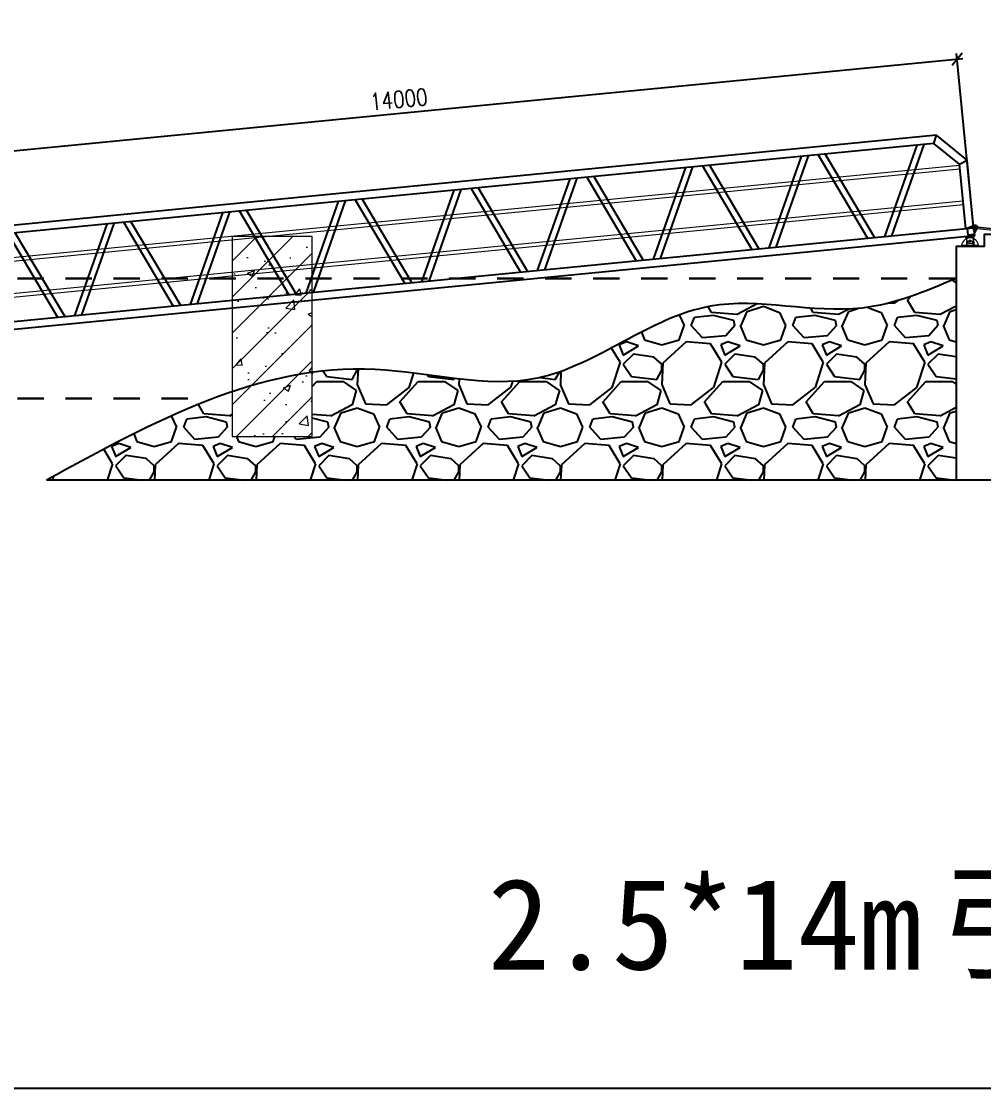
# Model space of a CAD drawing. Extents: x 8796 to 116961, y 24572 to 132726.
# Drawn here: x 28356 to 40394, y 32781 to 46126 of the extents above; entities that cross this region are included whole.
import ezdxf

# ---------------------------------------------------------------- set-up
doc = ezdxf.new("R2010")
doc.units = 0
doc.header["$LTSCALE"] = 1000
doc.header["$MEASUREMENT"] = 0
doc.linetypes.add('CENTER', pattern=[2, 1.25, -0.25, 0.25, -0.25])
doc.linetypes.add('CENTER2', pattern=[28.575, 19.05, -3.175, 3.175, -3.175])
for name, color, linetype in [('PUB_TEXT', 7, 'Continuous'), ('标注', 9, 'Continuous'), ('铝横梁', 220, 'Continuous'), ('铝通', 4, 'Continuous')]:
    doc.layers.add(name, color=color, linetype=linetype)
for name, color, linetype, lineweight in [('加强板', 140, 'Continuous', 18), ('图框', 7, 'Continuous', 13), ('型材', 7, 'Continuous', 15), ('结构', 52, 'Continuous', 18), ('铝斜撑', 241, 'Continuous', 9)]:
    doc.layers.add(name, color=color, linetype=linetype, lineweight=lineweight)
doc.styles.add('HZTXT', font='txtw.shx', dxfattribs={"width": 0.8, "bigfont": 'hztxtw.shx'})
doc.styles.add('宋体', font='')
doc.styles.get('宋体').set_extended_font_data('SimSun')
doc.dimstyles.new('DIM-70', dxfattribs={"dimscale": 70, "dimtxt": 3, "dimasz": 2, "dimexe": 1, "dimexo": 1, "dimgap": 1, "dimtad": 1, "dimdec": 1, "dimdsep": 46, "dimtxsty": 'HZTXT', "dimblk": 'OBLIQUE', "dimcen": 0, "dimdle": 1, "dimclrd": 9, "dimclre": 9, "dimclrt": 2, "dimadec": 1, "dimazin": 0, "dimtfac": 1, "dimtdec": 1, "dimtix": 1, "dimtmove": 2, "dimatfit": 3, "dimldrblk": 'OBLIQUE', "dimfxl": 0, "dimtolj": 1, "dimtzin": 0, "dimarcsym": 0})

# ---------------------------------------------------------------- blocks, each defined once
blk = doc.blocks.new('JAGZZ')
at = {"color": 1, "linetype": 'CENTER2'}
for p, q in [((524725, 12996), (524689, 12996)), ((524707, 12979), (524707, 13014))]:
    blk.add_line(p, q, dxfattribs=at)
at = {"layer": '结构', "color": 4}
for p, q in [((524597, 12929), (524597, 12941)), ((524817, 12941), (524597, 12941)), ((524817, 12929), (524597, 12929)), ((524817, 12929), (524817, 12941))]:
    blk.add_line(p, q, dxfattribs=at)
for points in [[(524670, 12941), (524670, 13001), (524662, 13001), (524662, 12941)], [(524744, 12941), (524744, 13001), (524752, 13001), (524752, 12941)]]:
    blk.add_lwpolyline(points, close=True, dxfattribs=at)
at = {"layer": '结构'}
blk.add_circle((524707, 12996), 13, dxfattribs=at)
at = {"layer": '结构', "color": 4}
blk.add_arc((524707, 12931), 106, 5.7248, 174.2752, dxfattribs=at)
blk = doc.blocks.new('*U231')
at = {"color": 5, "const_width": 30}
blk.add_lwpolyline([(166, 0), (-166, 0)], dxfattribs=at)
blk = doc.blocks.new('*U232')
at = {"color": 0, "linetype": 'ByBlock', "lineweight": -2, "transparency": 16777216}
for p in [(10800, 0), (11400, 0), (12000, 0), (12600, 0)]:
    blk.add_blockref('*U231', p, dxfattribs=at)
blk = doc.blocks.new('*U233')
at = {"color": 5, "const_width": 30}
blk.add_lwpolyline([(166, 0), (-166, 0)], dxfattribs=at)
blk = doc.blocks.new('*U234')
at = {"color": 0, "linetype": 'ByBlock', "lineweight": -2, "transparency": 16777216}
for p in [(10800, 0), (11400, 0), (12000, 0), (12600, 0), (13200, 0), (13800, 0), (14400, 0), (15000, 0), (15600, 0), (16200, 0), (16800, 0), (17400, 0), (18000, 0), (18600, 0), (19200, 0), (19800, 0), (20400, 0), (21000, 0), (21600, 0), (22200, 0)]:
    blk.add_blockref('*U233', p, dxfattribs=at)
blk = doc.blocks.new('A$C32F71815')
at = {"layer": '铝斜撑', "linetype": 'Continuous'}
for p, q in [((3, 20), (0, 20)), ((0, 20), (0, 0)), ((40, 0), (0, 0)), ((3, 20), (3, 3)), ((40, 3), (3, 3)), ((40, 0), (40, 3))]:
    blk.add_line(p, q, dxfattribs=at)
blk = doc.blocks.new('A$C42B83C84')
at = {"layer": '图框', "lineweight": 0}
h = blk.add_hatch(dxfattribs=at)
h.set_pattern_fill('ANSI31', color=256, scale=0.5, style=0)
h.set_pattern_definition([(45, (82514.4754, -36464.1272), (-1.122532015, 1.122532015), [])])
edge = h.paths.add_edge_path(flags=17)
edge.add_arc((15, 30), 6.5, 0, 360)
edge = h.paths.add_edge_path()
edge.add_arc((15, 30), 10, 0, 360)
for p, q in [((0, 25), (0, 45)), ((0, 45), (458, 45)), ((5, 25), (0, 25)), ((5, 40), (5, 25)), ((457, 40), (5, 40)), ((457, 40), (497, 15)), ((458, 45), (500, 19)), ((462, 7), (462, 23)), ((467, 7), (467, 23)), ((497, 15), (500, 19))]:
    blk.add_line(p, q, dxfattribs=at)
for points in [[(29, 20), (29, 40), (444, 40), (444, 20)], [(59, 40), (59, 20), (29, 20), (29, 40)], [(259, 40), (259, 20), (229, 20), (229, 40)]]:
    blk.add_lwpolyline(points, close=True, dxfattribs=at)
blk.add_lwpolyline([(444, 20), (444, 10, 0.414214), (454, 0), (474, 0, 0.414214), (484, 10), (484, 20)], format="xyb", dxfattribs=at)
blk.add_lwpolyline([(458, 0), (458, 7), (470, 7), (470, 0)], dxfattribs=at)
for radius in [10, 6.5]:
    blk.add_circle((15, 30), radius, dxfattribs=at)
blk.add_blockref('A$C32F71815', (444, 20), dxfattribs=at)
blk = doc.blocks.new('EB')
at = {"layer": '加强板'}
blk.add_lwpolyline([(1337537242, 365767056), (1337537242, 365767006), (1337537257, 365767006), (1337537267, 365767056)], close=True, dxfattribs=at)
at = {"layer": '铝通'}
blk.add_lwpolyline([(1337537285, 365767056, 0.668622), (1337537254, 365767090), (1337537162, 365767061), (1337537162, 365766981), (1337537242, 365766981)], format="xyb", close=True, dxfattribs=at)
blk.add_circle((1337537262, 365767066), 7, dxfattribs=at)
blk = doc.blocks.new('A$C1CD0366B')
at = {"color": 1, "linetype": 'CENTER', "ltscale": 0.52}
for p, q in [((46, 50), (74, 50)), ((60, 36), (60, 64))]:
    blk.add_line(p, q, dxfattribs=at)
blk.add_lwpolyline([(0, 100), (0, 0), (10, 0), (10, 100)], close=True)
blk.add_lwpolyline([(10, 100), (87, 74, -0.315452), (90, 69), (90, 31, -0.315452), (87, 26), (10, 0)], format="xyb")
blk.add_circle((60, 50), 11)
blk = doc.blocks.new('*U206')
at = {"layer": '铝横梁', "color": 6}
for points in [[(-664, 550), (-151, -550)], [(-576, 550), (-62, -550)], [(576, 550), (62, -550)], [(664, 550), (151, -550)]]:
    blk.add_lwpolyline(points, dxfattribs=at)
blk = doc.blocks.new('*U207')
at = {"layer": '标注', "color": 0, "linetype": 'ByBlock', "lineweight": -2, "transparency": 16777216}
for p in [(1454, 0), (2908, 0), (4362, 0), (5816, 0), (7270, 0), (8724, 0), (10178, 0), (11632, 0)]:
    blk.add_blockref('*U206', p, dxfattribs=at)
blk = doc.blocks.new('ythg')
at = {"layer": '型材', "elevation": 0}
for points in [[(709707, 79355), (723507, 79355), (723507, 79305), (709707, 79305)], [(709707, 78905), (723507, 78905), (723507, 78855), (709707, 78855)]]:
    blk.add_lwpolyline(points, close=True, dxfattribs=at)
at = {"layer": '铝通', "color": 4, "elevation": 0}
for points in [[(723607, 78555), (723607, 79405), (723257, 79755), (709957, 79755), (709607, 79405), (709607, 78555)], [(723215, 79655), (723257, 79755)], [(723507, 78555), (723507, 79364), (723215, 79655), (709998, 79655), (709707, 79364), (709707, 78555)], [(723507, 79364), (723607, 79405)], [(709607, 78555), (723607, 78555), (723607, 78455), (709607, 78455), (709607, 78555)]]:
    blk.add_lwpolyline(points, dxfattribs=at)
at = {"layer": '图框', "rotation": 270}
blk.add_blockref('A$C1CD0366B', (723497, 78455, 0), dxfattribs=at)
at = {"layer": '型材', "color": 22}
blk.add_blockref('EB', (-1336813636, -365688506, 0), dxfattribs=at)
at = {"layer": '标注', "color": 4, "linetype": 'ByBlock'}
blk.add_blockref('*U207', (710791, 79105, 0), dxfattribs=at)
blk = doc.blocks.new('_Oblique')
at = {"color": 0, "linetype": 'ByBlock', "lineweight": -2}
blk.add_line((-0.5, -0.5), (0.5, 0.5), dxfattribs=at)
blk = doc.blocks.new('*D367')
at = {"color": 9, "lineweight": -2, "transparency": 16777216}
for p, q in [((26059, 44291), (40132, 45663)), ((40271, 43513), (40056, 45726)), ((26337, 42155), (26122, 44367))]:
    blk.add_line(p, q, dxfattribs=at)
at = {"layer": 'Defpoints', "color": 0, "transparency": 16777216}
for p in [(40062, 45656), (40278, 43443), (26344, 42085)]:
    blk.add_point(p, dxfattribs=at)
at = {"color": 9, "lineweight": -2, "transparency": 16777216, "xscale": 140, "yscale": 140, "zscale": 140}
for p, rotation in [((40062, 45656), 5.568567012249784), ((26128, 44297), 185.5685670122498)]:
    blk.add_blockref('_Oblique', p, dxfattribs=dict(at, rotation=rotation))
at = {"color": 2, "transparency": 16777216, "insert": (33078, 45151), "char_height": 210, "attachment_point": 5, "rotation": 5.5686, "style": 'HZTXT'}
blk.add_mtext('\\A1;14000', dxfattribs=at)

msp = doc.modelspace()

# ---------------------------------------------------------------- hatches: boundary and pattern name
h = msp.add_hatch()
h.set_pattern_fill('GRAVEL', color=256, scale=50)
h.set_pattern_definition([(228.012788, (-609155.15, -49126.14), (-10160.000001, -11429.999999), [170.8607, -16915.2418]), (184.969741, (-609269.45, -49253.144), (15239.999994, 1270.0000723), [293.2024, -29027.0244]), (132.510447, (-609561.55, -49278.544), (12700.000005, -13969.999995), [206.7408, -20467.3614]), (267.273689, (-610056.85, -49596.044), (1270.0000027, 25400), [267.0023, -26433.2187]), (292.833654, (-610069.55, -49862.744), (-6350.0000005, 15240), [261.8168, -25919.9039]), (357.273689, (-609967.95, -50104.044), (-25400, 1270.0000027), [267.0023, -26433.2187]), (37.6942405, (-609701.25, -50116.744), (-16509.9999993, -12700.000001), [353.0968, -34956.5577]), (72.255328, (-609421.85, -49900.844), (8890.0000024, 27939.9999992), [333.3598, -33002.6283]), (121.429566, (-609320.25, -49583.344), (-10160.0000014, 16509.999999), [267.9065, -26522.7728]), (175.236358, (-609459.95, -49354.74), (13970, -1270.000002), [305.8566, -14986.9685]), (222.397438, (-609764.75, -49329.344), (-15239.9999995, -13970.0000005), [395.539, -39158.3863]), (138.814075, (-608799.55, -49608.74), (-8890, 7620), [135.0023, -13365.283]), (171.469234, (-608901.15, -49519.844), (16510.0000004, -2539.999997), [256.841, -25427.3195]), (225, (-609155.15, -49481.7), (-2e-13, -1270), [179.6047, -1616.4466]), (203.19859, (-609244.05, -49329.34), (6350, 2540), [96.7207, -9575.3112]), (291.80141, (-609332.95, -49367.44), (-1270, 3810), [136.7828, -6702.3765]), (30.963757, (-609282.15, -49494.44), (3810, 2540), [222.1598, -7183.149]), (161.56505, (-609091.65, -49380.14), (2540, -1270), [160.6436, -3855.449]), (16.38954, (-610069.55, -49367.444), (12700, 3810), [225.044, -22279.4133]), (70.346176, (-609853.65, -49303.944), (-5080, -13970), [188.7995, -18691.1078]), (293.19859, (-609091.65, -49126.14), (-2540, 6350), [193.44, -9478.5918]), (343.61046, (-609015.45, -49303.944), (-12700, 3809.999999), [225.044, -22279.4133]), (339.443955, (-610069.55, -50154.84), (-6350, 2540), [217.0176, -10633.8672]), (294.77514, (-609866.35, -50231.04), (-6350.000008, 13969.999997), [181.836, -18001.7967]), (66.80141, (-609078.95, -50396.14), (2540, 6350), [193.44, -9478.5918]), (17.354025, (-609002.75, -50218.344), (-16510, -5080.000001), [212.8914, -21076.188]), (69.443955, (-609701.25, -50396.14), (-2540, -6350), [108.5088, -10742.376]), (101.309932, (-609155.15, -50396.14), (-1270, 5080), [64.7573, -6410.9975]), (165.963757, (-609167.85, -50332.64), (3810, -1270), [261.8168, -4974.5273]), (186.009006, (-609421.85, -50269.144), (12700, 1270.000001), [242.6335, -24020.6824]), (303.69007, (-609282.15, -49608.74), (-1270, 2540), [183.162, -4395.8882]), (353.157227, (-609180.55, -49761.144), (21590, -2539.999999), [319.7784, -31658.0045]), (60.945396, (-608863.05, -49799.24), (-5080, -8890), [130.754, -12944.6962]), (90, (-608799.5, -49685), (-1270, 1270), [76.2, -1193.8]), (120.256437, (-609447.25, -50231.04), (5080, -8890), [176.4335, -17466.9704]), (48.012787, (-609536.15, -50078.64), (10160.000001, 11429.999999), [341.7214, -16744.381]), (0, (-609307.5, -49824.6), (1270, 1270), [330.2, -939.8]), (325.304846, (-608977.35, -49824.644), (12700.000005, -8889.999993), [200.8048, -19879.6584]), (254.054604, (-608812.25, -49938.94), (-1270, -5080), [184.9145, -9060.825]), (207.645975, (-608863.05, -50116.744), (-24130.000001, -12699.9999983), [301.0725, -29806.2322]), (175.426079, (-609129.75, -50256.444), (-16510, 1270), [318.5147, -31532.9232])])
edge = h.paths.add_edge_path()
edge.add_spline(control_points=[(40049.24, 42910.89), (39663.51, 42748.9), (38682.97, 42337.1), (36761.54, 42925.11), (34977.76, 41288.54), (33184.27, 41821.92), (32253.13, 41772.94), (31993.47, 41736.94)], knot_values=[0, 0, 0, 0, 1232.49515576, 3133.08911872, 5475.23194435, 7506.15519588, 8305.28990049, 8305.28990049, 8305.28990049, 8305.28990049], degree=3, periodic=0)
edge.add_line((31993.47, 41736.94), (31993.47, 40935.96))
edge.add_line((31993.47, 40935.96), (30993.47, 40935.96))
edge.add_line((30993.47, 40935.96), (30993.47, 41494.37))
edge.add_spline(control_points=[(30993.47, 41494.37), (30204.22, 41227.71), (29437.52, 40808.03), (28670.81, 40388.35)], knot_values=[9346.53530728, 9346.53530728, 9346.53530728, 9346.53530728, 11845.33794187, 11845.33794187, 11845.33794187, 11845.33794187], degree=3, periodic=0)
edge.add_line((28670.81, 40388.35), (40049.24, 40388.35))
edge.add_line((40049.24, 40388.35), (40049.24, 42910.89))
at = {"layer": '结构'}
h = msp.add_hatch(dxfattribs=at)
h.set_pattern_fill('ANSI31', color=256, scale=100)
h.set_pattern_definition([(45, (-227316.86, -53987.7), (-224.5064, 224.5064), [])])
h.paths.add_polyline_path([(31993.47, 43435.96), (30993.47, 43435.96), (30993.47, 40935.96), (31993.47, 40935.96)])
h = msp.add_hatch(dxfattribs=at)
h.set_pattern_fill('AR-CONC', color=256, scale=5)
h.set_pattern_definition([(50, (-227316.86, -53987.7), (910.9233, -79.6954), [95.25, -1047.75]), (355, (-227316.9, -53987.7), (-176.217, 955.2842), [76.2, -838.203]), (100.45144, (-227240.95, -53994.36), (734.7062, 875.5888), [80.95, -890.4512]), (46.1842, (-227316.9, -53733.7), (1355.395, -210.2116), [142.875, -1571.625]), (96.63556, (-227203.9, -53751.2), (1187.0207, 1237.1306), [121.425, -1335.678]), (351.18415, (-227316.9, -53733.7), (1187.021, 1237.1306), [114.3, -1257.299]), (21, (-227189.86, -53797.2), (758.072, -511.326), [95.25, -1047.75]), (326, (-227189.9, -53797.2), (309.01, 920.9398), [76.2, -838.2]), (71.45144, (-227126.7, -53839.8), (1067.082, 409.6138), [80.95, -890.4497]), (37.5, (-227316.86, -53987.7), (15.443, 422.7752), [0, -828.04, 0, -850.9, 0, -841.375]), (7.5, (-227316.86, -53987.7), (334.0983, 500.9029), [0, -485.14, 0, -808.99, 0, -320.675]), (327.5, (-227600.07, -53987.7), (677.95298, -28.6437), [0, -317.5, 0, -990.6, 0, -1314.45]), (317.5, (-227727.07, -53987.7), (740.6459, 127.1325), [0, -412.75, 0, -657.86, 0, -933.45])])
h.paths.add_polyline_path([(31993.47, 43435.96), (30993.47, 43435.96), (30993.47, 40935.96), (31993.47, 40935.96)])

# ---------------------------------------------------------------- linework, layer by layer
msp.add_lwpolyline([(16939.03, 62433.28), (63225.19, 62433.28), (63225.19, 32781.23), (16939.03, 32781.23)], close=True)
for points in [[(42477.2, 43460.89), (40399.24, 43460.89), (40399.24, 43310.89), (40049.24, 43310.89), (40049.24, 40388.35)], [(40049.24, 40388.35), (28670.81, 40388.35)], [(42477.2, 40388.35), (40049.24, 40388.35)]]:
    msp.add_lwpolyline(points)
msp.add_spline([(40049.24, 42910.89), (38873.65, 42540.7), (36973.2, 42564.15), (34810.97, 41663.95), (32782.99, 41773.43), (28670.81, 40388.35)], degree=3)
msp.add_lwpolyline([(30993.47, 43435.96), (30993.47, 40935.96), (31993.47, 40935.96), (31993.47, 43435.96), (30993.47, 43435.96)], dxfattribs=at)

# ---------------------------------------------------------------- block references
at = {"rotation": 5.568567012249729}
msp.add_blockref('ythg', (-672300.82, -104857.88, 0), dxfattribs=at)
at = {"color": 0}
msp.add_blockref('JAGZZ', (-484482.82, 30381.4), dxfattribs=at)
for name, p in [('*U234', (17673.73, 42910.89)), ('*U232', (17673.73, 41410.89))]:
    msp.add_blockref(name, p)
at = {"layer": '图框', "lineweight": 0, "rotation": 353.7280998583705}
msp.add_blockref('A$C42B83C84', (40286.05, 43514.71), dxfattribs=at)

# ---------------------------------------------------------------- texts
at = {"layer": 'PUB_TEXT', "style": '宋体'}
for s, p in [('2.5*14m', (34192.26, 34270.64)), ('引桥布置示意图', (39863.14, 34270.64))]:
    msp.add_text(s, height=1139.241, dxfattribs=at).set_placement(p)

# ---------------------------------------------------------------- dimensions: what is measured, and where the dimension line sits
dim = msp.add_aligned_dim(p1=(26344.2, 42084.91), p2=(40278.13, 43443.43), distance=2222.95, dimstyle='DIM-70')
dim.commit()
dim.dimension.update_dxf_attribs({"geometry": '*D367', "text_midpoint": (33078.48, 45150.81)})

doc.saveas('drawing.dxf')
